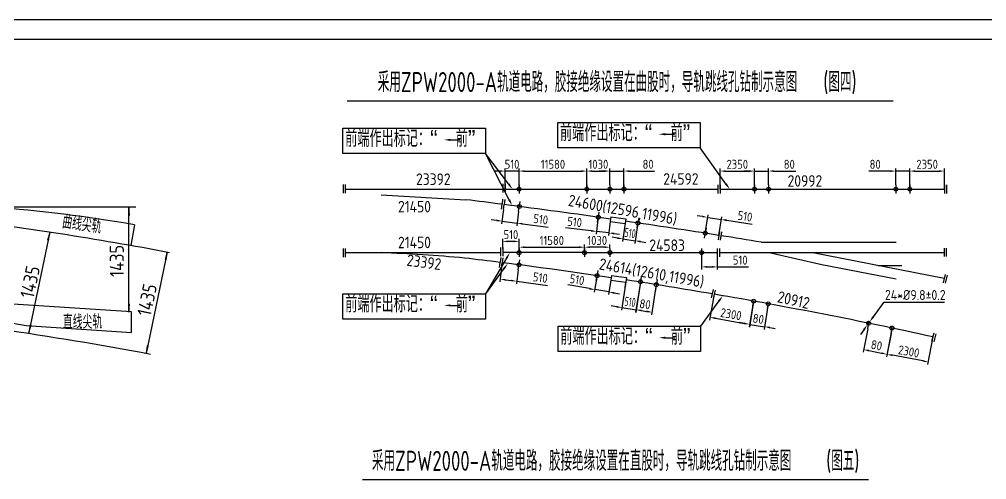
# Model space of a CAD drawing. Header units: millimetres. Extents: x 88099 to 263099, y -144739 to -10699.
# Drawn here: x 199889 to 224024, y -22176 to -10699 of the extents above; entities that cross this region are included whole.
import ezdxf
from ezdxf import colors
from ezdxf.entities.mleader import LeaderData, LeaderLine
from ezdxf.enums import TextEntityAlignment as Align
from ezdxf.math import Vec2, Vec3

# ---------------------------------------------------------------- set-up
doc = ezdxf.new("R2010")
doc.units = ezdxf.units.MM
doc.layers.get('0').update_dxf_attribs({"color": 1})
doc.layers.get('Defpoints').update_dxf_attribs({"color": 252})
for name, color, linetype in [('2', 2, 'Continuous'), ('尺寸线层', 7, 'Continuous'), ('粗实线层', 1, 'Continuous'), ('细实线层', 7, 'Continuous')]:
    doc.layers.add(name, color=color, linetype=linetype)
doc.styles.add('HZ', font='gbenor.shx', dxfattribs={"width": 0.7, "bigfont": 'gbcbig.shx'})
doc.styles.get("Standard").update_dxf_attribs({"font": 'gbenor.shx', "bigfont": 'gbcbig.shx'})
doc.dimstyles.new('ISO-25', dxfattribs={"dimtxt": 3.5, "dimasz": 2, "dimexe": 0.75, "dimexo": 0, "dimtad": 1, "dimdec": 1, "dimtxsty": 'Standard', "dimcen": 2.5, "dimclrd": 2, "dimclre": 2, "dimclrt": 2, "dimadec": 0, "dimazin": 0, "dimtfac": 1, "dimtdec": 1, "dimtmove": 0, "dimatfit": 3, "dimfxl": 1, "dimarcsym": 0})
doc.dimstyles.new('ISO-25$3', dxfattribs={"dimscale": 100, "dimtxt": 3.5, "dimasz": 2, "dimexe": 0.75, "dimexo": 0, "dimtad": 1, "dimtoh": 1, "dimdec": 1, "dimtxsty": 'Standard', "dimcen": 2.5, "dimclrd": 2, "dimclre": 2, "dimclrt": 2, "dimadec": 0, "dimazin": 0, "dimtfac": 1, "dimtdec": 1, "dimtmove": 0, "dimatfit": 3, "dimfxl": 1, "dimarcsym": 0})

# ---------------------------------------------------------------- blocks, each defined once
blk = doc.blocks.new('ARROW')
for p, q in [((0, 0), (-1.2, 0.08)), ((-1.2, 0.08), (-1.2, -0.08)), ((-1.2, -0.08), (0, 0))]:
    blk.add_line(p, q)
blk = doc.blocks.new('*D109')
at = {"layer": 'Defpoints', "color": 0, "transparency": 16777216}
for p in [(214049, -14571), (214624, -14482), (214624, -14826)]:
    blk.add_point(p, dxfattribs=at)
at = {"layer": '细实线层', "color": 7, "lineweight": -2, "transparency": 16777216}
for p, q in [((214049, -14571), (214049, -14415)), ((214624, -14826), (214624, -14415)), ((214184, -14482), (214489, -14482))]:
    blk.add_line(p, q, dxfattribs=at)
at = {"layer": '细实线层', "color": 7, "transparency": 16777216}
for points in [[(214184, -14460), (214184, -14505), (214049, -14482)], [(214489, -14460), (214489, -14505), (214624, -14482)]]:
    blk.add_solid(points, dxfattribs=at)
at = {"layer": '细实线层', "color": 2, "transparency": 16777216, "insert": (214336, -14313), "char_height": 225, "attachment_point": 5}
blk.add_mtext('1030', dxfattribs=at)
blk = doc.blocks.new('*D82')
at = {"layer": 'Defpoints', "color": 0, "transparency": 16777216}
for p in [(211949, -16236), (211949, -16410), (212357, -16516)]:
    blk.add_point(p, dxfattribs=at)
at = {"layer": '细实线层', "color": 7, "lineweight": -2, "transparency": 16777216}
for p, q in [((211949, -16410), (211949, -16168)), ((212357, -16516), (212357, -16168)), ((212222, -16236), (212084, -16236))]:
    blk.add_line(p, q, dxfattribs=at)
at = {"layer": '细实线层', "color": 7, "transparency": 16777216}
for points in [[(212084, -16213), (212084, -16258), (211949, -16236)], [(212222, -16213), (212222, -16258), (212357, -16236)]]:
    blk.add_solid(points, dxfattribs=at)
at = {"layer": '细实线层', "color": 2, "transparency": 16777216, "insert": (212153, -16067), "char_height": 225, "attachment_point": 5}
blk.add_mtext('510', dxfattribs=at)
blk = doc.blocks.new('*D110')
at = {"layer": 'Defpoints', "color": 0, "transparency": 16777216}
for p in [(212007, -14482), (212007, -14932), (212357, -14932)]:
    blk.add_point(p, dxfattribs=at)
at = {"layer": '细实线层', "color": 7, "lineweight": -2, "transparency": 16777216}
for p, q in [((212007, -14932), (212007, -14415)), ((212357, -14932), (212357, -14415)), ((211872, -14482), (211737, -14482)), ((212357, -14482), (212007, -14482)), ((212492, -14482), (212627, -14482))]:
    blk.add_line(p, q, dxfattribs=at)
at = {"layer": '细实线层', "color": 7, "transparency": 16777216}
for points in [[(211872, -14460), (211872, -14505), (212007, -14482)], [(212492, -14460), (212492, -14505), (212357, -14482)]]:
    blk.add_solid(points, dxfattribs=at)
at = {"layer": '细实线层', "color": 2, "transparency": 16777216, "insert": (212182, -14313), "char_height": 225, "attachment_point": 5}
blk.add_mtext('510', dxfattribs=at)
blk = doc.blocks.new('*D83')
at = {"layer": 'Defpoints', "color": 0, "transparency": 16777216}
for p in [(218233, -14482), (217372, -14932), (218233, -14932)]:
    blk.add_point(p, dxfattribs=at)
at = {"layer": '细实线层', "color": 7, "lineweight": -2, "transparency": 16777216}
for p, q in [((217372, -14932), (217372, -14415)), ((218233, -14932), (218233, -14415)), ((217507, -14482), (218098, -14482))]:
    blk.add_line(p, q, dxfattribs=at)
at = {"layer": '细实线层', "color": 7, "transparency": 16777216}
for points in [[(217507, -14460), (217507, -14505), (217372, -14482)], [(218098, -14460), (218098, -14505), (218233, -14482)]]:
    blk.add_solid(points, dxfattribs=at)
at = {"layer": '细实线层', "color": 2, "transparency": 16777216, "insert": (217802, -14313), "char_height": 225, "attachment_point": 5}
blk.add_mtext('2350', dxfattribs=at)
blk = doc.blocks.new('*D111')
at = {"layer": 'Defpoints', "color": 0, "transparency": 16777216}
for p in [(218584, -14482), (218233, -14826), (218584, -14826)]:
    blk.add_point(p, dxfattribs=at)
at = {"layer": '细实线层', "color": 7, "lineweight": -2, "transparency": 16777216}
for p, q in [((218233, -14826), (218233, -14415)), ((218584, -14826), (218584, -14415)), ((218098, -14482), (217963, -14482)), ((218233, -14482), (218584, -14482)), ((218719, -14482), (219259, -14482))]:
    blk.add_line(p, q, dxfattribs=at)
at = {"layer": '细实线层', "color": 7, "transparency": 16777216}
for points in [[(218098, -14460), (218098, -14505), (218233, -14482)], [(218719, -14460), (218719, -14505), (218584, -14482)]]:
    blk.add_solid(points, dxfattribs=at)
at = {"layer": '细实线层', "color": 2, "transparency": 16777216, "insert": (219099, -14313), "char_height": 225, "attachment_point": 5}
blk.add_mtext('80', dxfattribs=at)
blk = doc.blocks.new('*D112')
at = {"layer": 'Defpoints', "color": 0, "transparency": 16777216}
for p in [(217224, -17552), (218210, -17725), (218109, -18303)]:
    blk.add_point(p, dxfattribs=at)
at = {"layer": '细实线层', "color": 7, "lineweight": -2, "transparency": 16777216}
for p, q in [((217224, -17552), (217111, -18196)), ((218210, -17725), (218097, -18369)), ((217256, -18153), (217976, -18279))]:
    blk.add_line(p, q, dxfattribs=at)
at = {"layer": '细实线层', "color": 7, "transparency": 16777216}
for points in [[(217259, -18131), (217252, -18175), (217123, -18130)], [(217980, -18257), (217972, -18301), (218109, -18303)]]:
    blk.add_solid(points, dxfattribs=at)
at = {"layer": '细实线层', "color": 2, "transparency": 16777216, "insert": (217645, -18050), "char_height": 225, "attachment_point": 5, "rotation": 350.0519}
blk.add_mtext('2300', dxfattribs=at)
blk = doc.blocks.new('*D113')
at = {"layer": 'Defpoints', "color": 0, "transparency": 16777216}
for p in [(218200, -17786), (218566, -17845), (218483, -18363)]:
    blk.add_point(p, dxfattribs=at)
at = {"layer": '细实线层', "color": 7, "lineweight": -2, "transparency": 16777216}
for p, q in [((218200, -17786), (218106, -18371)), ((218566, -17845), (218472, -18430)), ((217983, -18283), (217850, -18261)), ((218117, -18304), (218483, -18363)), ((218616, -18385), (218749, -18406))]:
    blk.add_line(p, q, dxfattribs=at)
at = {"layer": '细实线层', "color": 7, "transparency": 16777216}
for points in [[(217987, -18260), (217980, -18305), (218117, -18304)], [(218620, -18362), (218613, -18407), (218483, -18363)]]:
    blk.add_solid(points, dxfattribs=at)
at = {"layer": '细实线层', "color": 2, "transparency": 16777216, "insert": (218327, -18167), "char_height": 225, "attachment_point": 5, "rotation": 350.8497}
blk.add_mtext('80', dxfattribs=at)
blk = doc.blocks.new('*D114')
at = {"layer": 'Defpoints', "color": 0, "transparency": 16777216}
for p in [(214049, -14482), (212357, -14932), (214049, -14932)]:
    blk.add_point(p, dxfattribs=at)
at = {"layer": '细实线层', "color": 7, "lineweight": -2, "transparency": 16777216}
for p, q in [((212357, -14932), (212357, -14415)), ((214049, -14932), (214049, -14415)), ((212492, -14482), (213914, -14482))]:
    blk.add_line(p, q, dxfattribs=at)
at = {"layer": '细实线层', "color": 7, "transparency": 16777216}
for points in [[(212492, -14460), (212492, -14505), (212357, -14482)], [(213914, -14460), (213914, -14505), (214049, -14482)]]:
    blk.add_solid(points, dxfattribs=at)
at = {"layer": '细实线层', "color": 2, "transparency": 16777216, "insert": (213203, -14313), "char_height": 225, "attachment_point": 5}
blk.add_mtext('11580', dxfattribs=at)
blk = doc.blocks.new('*D84')
at = {"layer": 'Defpoints', "color": 0, "transparency": 16777216}
for p in [(214624, -14571), (214975, -14482), (214975, -14932)]:
    blk.add_point(p, dxfattribs=at)
at = {"layer": '细实线层', "color": 7, "lineweight": -2, "transparency": 16777216}
for p, q in [((214624, -14571), (214624, -14415)), ((214975, -14932), (214975, -14415)), ((214489, -14482), (214354, -14482)), ((214624, -14482), (214975, -14482)), ((215110, -14482), (215737, -14482))]:
    blk.add_line(p, q, dxfattribs=at)
at = {"layer": '细实线层', "color": 7, "transparency": 16777216}
for points in [[(214489, -14460), (214489, -14505), (214624, -14482)], [(215110, -14460), (215110, -14505), (214975, -14482)]]:
    blk.add_solid(points, dxfattribs=at)
at = {"layer": '细实线层', "color": 2, "transparency": 16777216, "insert": (215577, -14313), "char_height": 225, "attachment_point": 5}
blk.add_mtext('80', dxfattribs=at)
blk = doc.blocks.new('*D85')
at = {"layer": 'Defpoints', "color": 0, "transparency": 16777216}
for p in [(222108, -14482), (221757, -14826), (222108, -14826)]:
    blk.add_point(p, dxfattribs=at)
at = {"layer": '细实线层', "color": 7, "lineweight": -2, "transparency": 16777216}
for p, q in [((221757, -14826), (221757, -14415)), ((222108, -14826), (222108, -14415)), ((221622, -14482), (221083, -14482)), ((222108, -14482), (221757, -14482)), ((222243, -14482), (222378, -14482))]:
    blk.add_line(p, q, dxfattribs=at)
at = {"layer": '细实线层', "color": 7, "transparency": 16777216}
for points in [[(221622, -14460), (221622, -14505), (221757, -14482)], [(222243, -14460), (222243, -14505), (222108, -14482)]]:
    blk.add_solid(points, dxfattribs=at)
at = {"layer": '细实线层', "color": 2, "transparency": 16777216, "insert": (221242, -14313), "char_height": 225, "attachment_point": 5}
blk.add_mtext('80', dxfattribs=at)
blk = doc.blocks.new('*D115')
at = {"layer": 'Defpoints', "color": 0, "transparency": 16777216}
for p in [(222970, -14482), (222108, -14932), (222970, -14932)]:
    blk.add_point(p, dxfattribs=at)
at = {"layer": '细实线层', "color": 7, "lineweight": -2, "transparency": 16777216}
for p, q in [((222108, -14932), (222108, -14415)), ((222970, -14932), (222970, -14415)), ((222243, -14482), (222835, -14482))]:
    blk.add_line(p, q, dxfattribs=at)
at = {"layer": '细实线层', "color": 7, "transparency": 16777216}
for points in [[(222243, -14460), (222243, -14505), (222108, -14482)], [(222835, -14460), (222835, -14505), (222970, -14482)]]:
    blk.add_solid(points, dxfattribs=at)
at = {"layer": '细实线层', "color": 2, "transparency": 16777216, "insert": (222539, -14313), "char_height": 225, "attachment_point": 5}
blk.add_mtext('2350', dxfattribs=at)
blk = doc.blocks.new('*D116')
at = {"layer": 'Defpoints', "color": 0, "transparency": 16777216}
for p in [(211968, -15441), (212347, -15490), (212309, -15779)]:
    blk.add_point(p, dxfattribs=at)
at = {"layer": '细实线层', "color": 7, "lineweight": -2, "transparency": 16777216}
for p, q in [((211968, -15441), (211922, -15797)), ((212347, -15490), (212301, -15846)), ((211797, -15713), (211663, -15695)), ((211931, -15730), (212309, -15779)), ((212443, -15797), (213081, -15879))]:
    blk.add_line(p, q, dxfattribs=at)
at = {"layer": '细实线层', "color": 7, "transparency": 16777216}
for points in [[(211800, -15690), (211794, -15735), (211931, -15730)], [(212446, -15774), (212440, -15819), (212309, -15779)]]:
    blk.add_solid(points, dxfattribs=at)
at = {"layer": '细实线层', "color": 2, "transparency": 16777216, "insert": (212898, -15685), "char_height": 225, "attachment_point": 5, "rotation": 352.6048}
blk.add_mtext('510', dxfattribs=at)
blk = doc.blocks.new('*D86')
at = {"layer": 'Defpoints', "color": 0, "transparency": 16777216}
for p in [(214326, -15699), (214633, -15736), (214291, -15988)]:
    blk.add_point(p, dxfattribs=at)
at = {"layer": '细实线层', "color": 7, "lineweight": -2, "transparency": 16777216}
for p, q in [((214157, -15972), (213519, -15895)), ((214326, -15699), (214283, -16055)), ((214633, -15736), (214590, -16092)), ((214598, -16025), (214291, -15988)), ((214732, -16041), (214866, -16057))]:
    blk.add_line(p, q, dxfattribs=at)
at = {"layer": '细实线层', "color": 7, "transparency": 16777216}
for points in [[(214160, -15949), (214155, -15994), (214291, -15988)], [(214735, -16018), (214729, -16063), (214598, -16025)]]:
    blk.add_solid(points, dxfattribs=at)
at = {"layer": '细实线层', "color": 2, "transparency": 16777216, "insert": (213744, -15752), "char_height": 225, "attachment_point": 5, "rotation": 353.1623}
blk.add_mtext('510', dxfattribs=at)
blk = doc.blocks.new('*D117')
at = {"layer": 'Defpoints', "color": 0, "transparency": 16777216}
for p in [(217064, -15637), (217003, -16033), (217343, -16086)]:
    blk.add_point(p, dxfattribs=at)
at = {"layer": '细实线层', "color": 7, "lineweight": -2, "transparency": 16777216}
for p, q in [((216930, -15617), (216797, -15596)), ((217003, -16033), (217074, -15570)), ((217064, -15637), (217404, -15690)), ((217343, -16086), (217414, -15623)), ((217538, -15710), (218173, -15808))]:
    blk.add_line(p, q, dxfattribs=at)
at = {"layer": '细实线层', "color": 7, "transparency": 16777216}
for points in [[(216934, -15594), (216927, -15639), (217064, -15637)], [(217541, -15688), (217534, -15732), (217404, -15690)]]:
    blk.add_solid(points, dxfattribs=at)
at = {"layer": '细实线层', "color": 2, "transparency": 16777216, "insert": (217995, -15610), "char_height": 225, "attachment_point": 5, "rotation": 351.2298}
blk.add_mtext('510', dxfattribs=at)
blk = doc.blocks.new('*D118')
at = {"layer": 'Defpoints', "color": 0, "transparency": 16777216}
for p in [(216911, -16622), (217303, -16622), (217303, -16871)]:
    blk.add_point(p, dxfattribs=at)
at = {"layer": '细实线层', "color": 7, "lineweight": -2, "transparency": 16777216}
for p, q in [((216911, -16622), (216911, -16939)), ((217303, -16622), (217303, -16939)), ((217046, -16871), (217168, -16871)), ((217303, -16871), (218081, -16871))]:
    blk.add_line(p, q, dxfattribs=at)
at = {"layer": '细实线层', "color": 7, "transparency": 16777216}
for points in [[(217046, -16849), (217046, -16894), (216911, -16871)], [(217168, -16849), (217168, -16894), (217303, -16871)]]:
    blk.add_solid(points, dxfattribs=at)
at = {"layer": '细实线层', "color": 2, "transparency": 16777216, "insert": (217875, -16703), "char_height": 225, "attachment_point": 5}
blk.add_mtext('510', dxfattribs=at)
blk = doc.blocks.new('*D119')
at = {"layer": 'Defpoints', "color": 0, "transparency": 16777216}
for p in [(211921, -16889), (212338, -16945), (211883, -17174)]:
    blk.add_point(p, dxfattribs=at)
at = {"layer": '细实线层', "color": 7, "lineweight": -2, "transparency": 16777216}
for p, q in [((211921, -16889), (211874, -17241)), ((212338, -16945), (212290, -17297)), ((212017, -17192), (212165, -17212)), ((212299, -17230), (213070, -17334))]:
    blk.add_line(p, q, dxfattribs=at)
at = {"layer": '细实线层', "color": 7, "transparency": 16777216}
for points in [[(212020, -17170), (212014, -17215), (211883, -17174)], [(212168, -17190), (212162, -17235), (212299, -17230)]]:
    blk.add_solid(points, dxfattribs=at)
at = {"layer": '细实线层', "color": 2, "transparency": 16777216, "insert": (212888, -17139), "char_height": 225, "attachment_point": 5, "rotation": 352.3365}
blk.add_mtext('510', dxfattribs=at)
blk = doc.blocks.new('*D87')
at = {"layer": 'Defpoints', "color": 0, "transparency": 16777216}
for p in [(213990, -16380), (212357, -16516), (213990, -16516)]:
    blk.add_point(p, dxfattribs=at)
at = {"layer": '细实线层', "color": 7, "lineweight": -2, "transparency": 16777216}
for p, q in [((212357, -16516), (212357, -16313)), ((212492, -16380), (213855, -16380)), ((213990, -16516), (213990, -16313))]:
    blk.add_line(p, q, dxfattribs=at)
at = {"layer": '细实线层', "color": 7, "transparency": 16777216}
for points in [[(212492, -16358), (212492, -16403), (212357, -16380)], [(213855, -16358), (213855, -16403), (213990, -16380)]]:
    blk.add_solid(points, dxfattribs=at)
at = {"layer": '细实线层', "color": 2, "transparency": 16777216, "insert": (213174, -16212), "char_height": 225, "attachment_point": 5}
blk.add_mtext('11580', dxfattribs=at)
blk = doc.blocks.new('*D120')
at = {"layer": 'Defpoints', "color": 0, "transparency": 16777216}
for p in [(213990, -16380), (214624, -16410), (213990, -16430)]:
    blk.add_point(p, dxfattribs=at)
at = {"layer": '细实线层', "color": 7, "lineweight": -2, "transparency": 16777216}
for p, q in [((213990, -16430), (213990, -16313)), ((214489, -16380), (214125, -16380)), ((214624, -16410), (214624, -16313))]:
    blk.add_line(p, q, dxfattribs=at)
at = {"layer": '细实线层', "color": 7, "transparency": 16777216}
for points in [[(214125, -16358), (214125, -16403), (213990, -16380)], [(214489, -16358), (214489, -16403), (214624, -16380)]]:
    blk.add_solid(points, dxfattribs=at)
at = {"layer": '细实线层', "color": 2, "transparency": 16777216, "insert": (214307, -16212), "char_height": 225, "attachment_point": 5}
blk.add_mtext('1030', dxfattribs=at)
blk = doc.blocks.new('*D88')
at = {"layer": 'Defpoints', "color": 0, "transparency": 16777216}
for p in [(214296, -17139), (214647, -17199), (214245, -17437)]:
    blk.add_point(p, dxfattribs=at)
at = {"layer": '细实线层', "color": 7, "lineweight": -2, "transparency": 16777216}
for p, q in [((214112, -17414), (213572, -17321)), ((214296, -17139), (214234, -17503)), ((214647, -17199), (214585, -17563)), ((214596, -17497), (214245, -17437)), ((214729, -17520), (214862, -17542))]:
    blk.add_line(p, q, dxfattribs=at)
at = {"layer": '细实线层', "color": 7, "transparency": 16777216}
for points in [[(214116, -17392), (214108, -17436), (214245, -17437)], [(214733, -17497), (214725, -17542), (214596, -17497)]]:
    blk.add_solid(points, dxfattribs=at)
at = {"layer": '细实线层', "color": 2, "transparency": 16777216, "insert": (213804, -17190), "char_height": 225, "attachment_point": 5, "rotation": 350.2797}
blk.add_mtext('510', dxfattribs=at)
blk = doc.blocks.new('*D121')
at = {"layer": 'Defpoints', "color": 0, "transparency": 16777216}
for p in [(221056, -18420), (221638, -18537), (221535, -19050)]:
    blk.add_point(p, dxfattribs=at)
at = {"layer": '细实线层', "color": 7, "lineweight": -2, "transparency": 16777216}
for p, q in [((221056, -18420), (220940, -18999)), ((221638, -18537), (221521, -19116)), ((221085, -18960), (221402, -19023))]:
    blk.add_line(p, q, dxfattribs=at)
at = {"layer": '细实线层', "color": 7, "transparency": 16777216}
for points in [[(221090, -18937), (221081, -18982), (220953, -18933)], [(221407, -19001), (221398, -19045), (221535, -19050)]]:
    blk.add_solid(points, dxfattribs=at)
at = {"layer": '细实线层', "color": 2, "transparency": 16777216, "insert": (221277, -18826), "char_height": 225, "attachment_point": 5, "rotation": 348.6536}
blk.add_mtext('80', dxfattribs=at)
blk = doc.blocks.new('*D89')
at = {"layer": 'Defpoints', "color": 0, "transparency": 16777216}
for p in [(221656, -18425), (222680, -18615), (221539, -19051)]:
    blk.add_point(p, dxfattribs=at)
at = {"layer": '细实线层', "color": 7, "lineweight": -2, "transparency": 16777216}
for p, q in [((221656, -18425), (221527, -19117)), ((222680, -18615), (222551, -19307)), ((222431, -19216), (221672, -19075))]:
    blk.add_line(p, q, dxfattribs=at)
at = {"layer": '细实线层', "color": 7, "transparency": 16777216}
for points in [[(221676, -19053), (221668, -19097), (221539, -19051)], [(222435, -19194), (222427, -19238), (222564, -19241)]]:
    blk.add_solid(points, dxfattribs=at)
at = {"layer": '细实线层', "color": 2, "transparency": 16777216, "insert": (222082, -18980), "char_height": 225, "attachment_point": 5, "rotation": 349.4781}
blk.add_mtext('2300', dxfattribs=at)
blk = doc.blocks.new('*D93')
at = {"layer": 'Defpoints', "color": 0, "transparency": 16777216}
for p in [(221051, -18315), (221107, -18237)]:
    blk.add_point(p, dxfattribs=at)
at = {"layer": '细实线层', "color": 7, "lineweight": -2, "transparency": 16777216}
for p, q in [((221452, -17760), (221195, -18116)), ((222971, -17760), (221452, -17760)), ((221051, -18315), (221107, -18237)), ((220963, -18437), (220875, -18559))]:
    blk.add_line(p, q, dxfattribs=at)
at = {"layer": '细实线层', "color": 7, "transparency": 16777216}
for points in [[(220943, -18422), (220983, -18452), (221051, -18315)], [(221175, -18101), (221215, -18130), (221107, -18237)]]:
    blk.add_solid(points, dxfattribs=at)
at = {"layer": '细实线层', "color": 7, "transparency": 16777216, "insert": (222243, -17572), "char_height": 250, "attachment_point": 5}
blk.add_mtext('24*%%C9.8%%P0.2 ', dxfattribs=at)
blk = doc.blocks.new('*D141')
at = {"layer": 'Defpoints', "color": 0, "transparency": 16777216}
for p in [(215016, -15732), (215322, -15779), (215254, -16220)]:
    blk.add_point(p, dxfattribs=at)
at = {"layer": '细实线层', "color": 7, "lineweight": -2, "transparency": 16777216}
for p, q in [((215016, -15732), (214938, -16239)), ((215322, -15779), (215244, -16286)), ((214815, -16152), (214681, -16131)), ((214948, -16173), (215254, -16220)), ((215388, -16240), (215521, -16261))]:
    blk.add_line(p, q, dxfattribs=at)
at = {"layer": '细实线层', "color": 7, "transparency": 16777216}
for points in [[(214818, -16130), (214811, -16174), (214948, -16173)], [(215391, -16218), (215384, -16263), (215254, -16220)]]:
    blk.add_solid(points, dxfattribs=at)
at = {"layer": '细实线层', "color": 2, "transparency": 16777216, "insert": (215127, -16029), "char_height": 225, "attachment_point": 5, "rotation": 351.2298}
blk.add_mtext('{\\W0.7;510}', dxfattribs=at)
blk = doc.blocks.new('*D142')
at = {"layer": 'Defpoints', "color": 0, "transparency": 16777216}
for p in [(215030, -17197), (215385, -17252), (215279, -17939)]:
    blk.add_point(p, dxfattribs=at)
at = {"layer": '细实线层', "color": 7, "lineweight": -2, "transparency": 16777216}
for p, q in [((215030, -17197), (214914, -17951)), ((215385, -17252), (215269, -18006)), ((214791, -17864), (214658, -17844)), ((214924, -17885), (215279, -17939)), ((215412, -17960), (215546, -17980))]:
    blk.add_line(p, q, dxfattribs=at)
at = {"layer": '细实线层', "color": 7, "transparency": 16777216}
for points in [[(214794, -17842), (214788, -17886), (214924, -17885)], [(215416, -17938), (215409, -17982), (215279, -17939)]]:
    blk.add_solid(points, dxfattribs=at)
at = {"layer": '细实线层', "color": 2, "transparency": 16777216, "insert": (215127, -17745), "char_height": 225, "attachment_point": 5, "rotation": 351.251}
blk.add_mtext('{\\W0.7;510}', dxfattribs=at)
blk = doc.blocks.new('*D143')
at = {"layer": 'Defpoints', "color": 0, "transparency": 16777216}
for p in [(215385, -17252), (215781, -17314), (215673, -18001)]:
    blk.add_point(p, dxfattribs=at)
at = {"layer": '细实线层', "color": 7, "lineweight": -2, "transparency": 16777216}
for p, q in [((215385, -17252), (215266, -18006)), ((215781, -17314), (215663, -18068)), ((215410, -17960), (215540, -17980))]:
    blk.add_line(p, q, dxfattribs=at)
at = {"layer": '细实线层', "color": 7, "transparency": 16777216}
for points in [[(215414, -17938), (215407, -17982), (215277, -17939)], [(215543, -17958), (215536, -18003), (215673, -18001)]]:
    blk.add_solid(points, dxfattribs=at)
at = {"layer": '细实线层', "color": 2, "transparency": 16777216, "insert": (215501, -17803), "char_height": 225, "attachment_point": 5, "rotation": 351.0719}
blk.add_mtext('80', dxfattribs=at)

msp = doc.modelspace()

# ---------------------------------------------------------------- linework, layer by layer
at = {"color": 1, "linetype": 'ByBlock', "ltscale": 10}
for p, q in [((208018.41, -14931.94), (211031.01, -14931.94)), ((211031.01, -14931.94), (211953.83, -14931.94)), ((212006.63, -14931.94), (214742.57, -14931.94)), ((214742.57, -14931.94), (217318.91, -14931.94)), ((217371.71, -14931.94), (222969.67, -14931.94)), ((208914.32, -15072.31), (211031.01, -15196.24)), ((218394.65, -16255.77), (221763.97, -16255.77)), ((208018.41, -16515.94), (211031.01, -16515.94)), ((211031.01, -16515.94), (211895.77, -16515.98)), ((213990.49, -16516.02), (211948.57, -16516.02)), ((213990.49, -16515.94), (217303.45, -16515.94)), ((217356.25, -16515.94), (219685.84, -16515.94)), ((218598.03, -16515.94), (219915.17, -16814.39)), ((219685.84, -16515.94), (222964.81, -16515.94)), ((219685.84, -16515.94), (222963.73, -17152.06)), ((223017.61, -16515.94), (223017.61, -16515.94)), ((219915.17, -16814.39), (221763.97, -17172.57)), ((221318.95, -16832.87), (221904.38, -16832.87))]:
    msp.add_line(p, q, dxfattribs=at)
for centre, radius, start, end in [((188490.77, -197967.29), 184155.69, 82.6870429, 82.9694974), ((188490.77, -197967.29), 184155.69, 81.836395, 82.6705061), ((188490.77, -197967.29), 184155.69, 80.9861422, 81.718466), ((188490.77, -197967.29), 184155.69, 80.6547214, 80.9696547), ((207267.25, -57782.66), 41299.57, 84.816551, 87.714375), ((196722.34, -137338.7), 121528.15, 82.8330412, 83.2537925), ((196722.34, -137338.7), 121528.15, 81.5142985, 82.8079824), ((196722.34, -137338.7), 121528.15, 80.3128795, 81.3355891), ((196722.34, -137338.7), 121528.15, 77.6670482, 80.287919)]:
    msp.add_arc(centre, radius, start, end, dxfattribs=at)
at = {"layer": '2'}
for p, q in [((202796.73, -15379.84), (192489.13, -15379.84)), ((202762.12, -15818.69), (202666.69, -16338.99)), ((202686.47, -17989.51), (195637.17, -17541.42)), ((195637.17, -17541.42), (200059.29, -18334.61)), ((202686.47, -18507.81), (202686.47, -17989.51)), ((200059.29, -18334.61), (202686.47, -18507.81))]:
    msp.add_line(p, q, dxfattribs=at)
for centre, radius, start, end in [((195955.09, -56289.76), 41039.53, 80.452495, 85.44525), ((188124.6, -98541.44), 83478.25, 79.2903664, 83.0817341), ((188124.6, -98541.44), 80898.71, 79.2903664, 84.6715359)]:
    msp.add_arc(centre, radius, start, end, dxfattribs=at)
at = {"layer": '尺寸线层'}
msp.add_line((215003.46, -17386.11), (215022.52, -17251.91), dxfattribs=at)
for points in [[(207963.53, -13415.17), (211517.11, -13415.17), (211517.11, -14044.28), (207963.53, -14044.28)], [(213322.52, -13274.08), (216876.09, -13274.08), (216876.09, -13903.2), (213322.52, -13903.2)], [(207963.53, -17542.86), (211517.11, -17542.86), (211517.11, -18171.97), (207963.53, -18171.97)], [(213328.9, -18348.3), (216882.47, -18348.3), (216882.47, -18977.41), (213328.9, -18977.41)]]:
    msp.add_lwpolyline(points, close=True, dxfattribs=at)
at = {"layer": '粗实线层'}
msp.add_line((262598.58, -11199.02), (90598.58, -11199.02), dxfattribs=at)
at = {"layer": '粗实线层', "ltscale": 10}
for p, q in [((208064.99, -12731.35), (221695.08, -12731.35)), ((208449.57, -22176.46), (221072.56, -22176.46))]:
    msp.add_line(p, q, dxfattribs=at)
at = {"layer": '细实线层'}
for p, q in [((88098.58, -10699.02), (263098.58, -10699.02)), ((207965.61, -14819.3), (207965.61, -15030.5)), ((208018.41, -14819.3), (208018.41, -15030.5)), ((211953.83, -14801.09), (211953.83, -15012.29)), ((212006.63, -14801.09), (212006.63, -15012.29)), ((212357.48, -14826.34), (212357.48, -15037.54)), ((214048.55, -14826.34), (214048.55, -15037.54)), ((214624.06, -14826.34), (214624.06, -15037.54)), ((214974.9, -14826.34), (214974.9, -15037.54)), ((217318.91, -14826.02), (217318.91, -15037.22)), ((217371.71, -14826.02), (217371.71, -15037.22)), ((218233.17, -14826.34), (218233.17, -15037.54)), ((218584.02, -14826.34), (218584.02, -15037.54)), ((221757.36, -14826.34), (221757.36, -15037.54)), ((222108.21, -14826.34), (222108.21, -15037.54)), ((222969.67, -14827.62), (222969.67, -15038.82)), ((223022.47, -14827.62), (223022.47, -15038.82)), ((211947.78, -15184.62), (211931.75, -15309.58)), ((212000.5, -15191.39), (211984.47, -15316.35)), ((202621.35, -17996.28), (202621.35, -15382.41)), ((211915.72, -15434.54), (211931.75, -15309.58)), ((211968.44, -15441.29), (211984.47, -15316.33)), ((212346.78, -15490.4), (212363.41, -15365.52)), ((212379.44, -15240.56), (212363.41, -15365.52)), ((214318.27, -15758.95), (214334.3, -15633.99)), ((214350.32, -15509.06), (214334.3, -15634.02)), ((214649.16, -15619.66), (214632.68, -15735.77)), ((214649.16, -15619.66), (215024.03, -15675.18)), ((215024.03, -15675.18), (215008.08, -15788.67)), ((215342.16, -15649.16), (215322.96, -15773.67)), ((214632.68, -15735.77), (215008.08, -15788.67)), ((215303.75, -15898.16), (215322.96, -15773.65)), ((217022.61, -15904.57), (217003.4, -16029.08)), ((200649.98, -16008.22), (200128.24, -18507.81)), ((216984.2, -16153.57), (217003.41, -16029.06)), ((217358.18, -15988.7), (217325.7, -16197.39)), ((217410.35, -15996.82), (217377.87, -16205.51)), ((211895.77, -16388.95), (211895.77, -16600.15)), ((211948.57, -16388.95), (211948.57, -16600.15)), ((212357.48, -16410.42), (212357.48, -16621.62)), ((213990.49, -16410.38), (213990.49, -16621.58)), ((214624.06, -16410.34), (214624.06, -16621.54)), ((216910.59, -16410.34), (216910.59, -16621.54)), ((217303.45, -16410.02), (217303.45, -16621.22)), ((217356.25, -16410.02), (217356.25, -16621.22)), ((222964.81, -16402.91), (222964.81, -16614.11)), ((223017.61, -16402.91), (223017.61, -16614.11)), ((203580.86, -16506.56), (203062.74, -18988.79)), ((207965.61, -16416.64), (207965.61, -16627.84)), ((208018.41, -16416.64), (208018.41, -16627.84)), ((211900.35, -16635.11), (211884.32, -16760.07)), ((211953.07, -16641.88), (211937.04, -16766.84)), ((219199.24, -16515.94), (219458.73, -16515.94)), ((211868.29, -16885.03), (211884.32, -16760.07)), ((211921.02, -16891.78), (211937.04, -16766.82)), ((212337.57, -16944.99), (212354.2, -16820.11)), ((212370.23, -16695.15), (212354.2, -16820.11)), ((214283.8, -17214.85), (214303.83, -17090.47)), ((214320.27, -16962.68), (214304.24, -17087.64)), ((214663.59, -17082.9), (214647.11, -17199)), ((214663.59, -17082.9), (215038.47, -17138.41)), ((215405.95, -17114.54), (215359.18, -17417.7)), ((222986.01, -17062.1), (222935.23, -17267.11)), ((223037.26, -17074.8), (222986.48, -17279.8)), ((214647.11, -17199), (215022.52, -17251.91)), ((215038.47, -17138.41), (215022.52, -17251.91)), ((215800.68, -17186.96), (215753.91, -17490.12)), ((217198.36, -17435.41), (217147.58, -17640.42)), ((217249.61, -17448.1), (217198.83, -17653.11)), ((218190.1, -17848.64), (218210.13, -17724.26)), ((218556.93, -17903.14), (218576.97, -17778.76)), ((221055.95, -18419.85), (221087.67, -18222.94)), ((221637.58, -18536.56), (221669.3, -18339.65)), ((222702.36, -18524.03), (222651.58, -18729.03)), ((222753.61, -18536.72), (222702.84, -18741.73))]:
    msp.add_line(p, q, dxfattribs=at)
at = {"layer": '细实线层', "color": 7}
for p, q in [((210645.24, -13704.13), (210879.72, -13704.13)), ((216004.22, -13563.05), (216238.7, -13563.05)), ((210645.24, -17831.83), (210879.72, -17831.83)), ((216010.6, -18637.26), (216245.09, -18637.26))]:
    msp.add_line(p, q, dxfattribs=at)
at = {"layer": '细实线层', "color": 6}
for centre in [(212357.48, -14931.94), (214048.55, -14931.94), (214624.06, -14931.94), (214974.9, -14931.94), (218233.17, -14931.94), (218584.02, -14931.94), (221757.36, -14931.94), (222108.21, -14931.94), (212363.41, -15365.52), (214334.3, -15634.02), (215322.47, -15776.79), (217003.4, -16029.08), (212357.48, -16516.02), (213990.49, -16516.02), (214624.06, -16515.94), (216910.59, -16515.91), (212354.2, -16820.11), (214303.83, -17090.47), (215386.35, -17241.88), (215781.08, -17314.3), (218209.97, -17725.27), (218574.93, -17791.4), (221079.07, -18276.36), (221660.11, -18396.7)]:
    msp.add_circle(centre, 48, dxfattribs=at)
at = {"layer": '细实线层', "color": 7}
for points in [[(210645.24, -13677.13), (210645.24, -13731.13), (210483.24, -13704.13)], [(216004.22, -13536.05), (216004.22, -13590.05), (215842.22, -13563.05)], [(210645.24, -17804.83), (210645.24, -17858.83), (210483.24, -17831.83)], [(216010.6, -18610.26), (216010.6, -18664.26), (215848.6, -18637.26)]]:
    msp.add_solid(points, dxfattribs=at)

# ---------------------------------------------------------------- block references
at = {"layer": '细实线层'}
for p, xscale, yscale, zscale, rotation in [((202621.35, -15386.28), 162, 162, 162, 90), ((200646.49, -16018.56), 161.9999999999397, 161.9999999999397, 161.9999999999397, 78.20989128657408), ((203580.86, -16506.56), 161.9999999999397, 161.9999999999397, 161.9999999999397, 78.20989128657408), ((202621.35, -17996.28), 162, 162, 162, 270), ((200128.24, -18507.81), 161.9999999999405, 161.9999999999405, 161.9999999999405, 258.2098912865728), ((203054.56, -19032.33), 161.9999999999405, 161.9999999999405, 161.9999999999405, 258.2098912865728)]:
    msp.add_blockref('ARROW', p, dxfattribs=dict(at, xscale=xscale, yscale=yscale, zscale=zscale, rotation=rotation))

# ---------------------------------------------------------------- texts
at = {"color": 7, "style": 'HZ', "width": 0.8}
for s, p in [('采用ZPW2000-A轨道电路，胶接绝缘设置在曲股时，导轨跳线孔钻制示意图   (图四)', (208830.88, -12512.6)), ('采用ZPW2000-A轨道电路，胶接绝缘设置在直股时，导轨跳线孔钻制示意图    (图五)', (208686.18, -21957.7))]:
    msp.add_text(s, height=500, dxfattribs=at).set_placement(p)
at = {"color": 7, "style": 'HZ'}
for p in [(213378.59, -13738.43), (208019.61, -13879.51), (208019.61, -18007.21), (213384.97, -18812.64)]:
    msp.add_text('前端作出标记：“  前”', height=420, dxfattribs=at).set_placement(p)
at = {"layer": '细实线层', "style": 'HZ'}
for s, p in [('23392', (209787.37, -14828.46)), ('24592', (215955.43, -14822.62)), ('20992', (219057.29, -14871.68)), ('21450', (209336.72, -15512.74)), ('21450', (209336.72, -16406.12)), ('24583', (215607.07, -16474.99))]:
    msp.add_text(s, height=288, dxfattribs=at).set_placement(p)
for s, rotation, p in [('24600(12596,11996)', 350, (213567.16, -15347.09)), ('23392', 352.49855, (209540.81, -16840.37)), ('24614(12610,11996)', 350, (214337.13, -16932.82)), ('20912', 347.498614, (218782.9, -17749.44))]:
    msp.add_text(s, height=288, rotation=rotation, dxfattribs=at).set_placement(p)
at = {"layer": '细实线层', "style": 'HZ', "width": 0.7}
msp.add_text('曲线尖轨', height=350, rotation=352.050887, dxfattribs=at).set_placement((200941.79, -15910.09))
at = {"layer": '细实线层'}
for rotation, p in [(90, (202496.21, -16722.22)), (78.209891, (200327.97, -17281.18)), (78.209891, (203249.15, -17728.59))]:
    msp.add_text('1435', height=350, rotation=rotation, dxfattribs=at).set_placement(p, align=Align.CENTER)
at = {"layer": '细实线层', "style": 'HZ', "width": 0.7}
msp.add_text('直线尖轨', height=350, dxfattribs=at).set_placement((200976.09, -18413.71))

# ---------------------------------------------------------------- dimensions: what is measured, and where the dimension line sits
at = {"layer": '细实线层', "color": 2}
for base, p1, p2, text, picture, middle in [((212006.63, -14482.05), (212357.48, -14931.94), (212006.63, -14931.94), '510', '*D110', (212182.06, -14482.05)), ((214624.06, -14482.05), (214048.55, -14571.07), (214624.06, -14826.34), '1030', '*D109', (214336.3, -14482.05)), ((214974.9, -14482.05), (214624.06, -14571.07), (214974.9, -14931.94), '80', '*D84', (215577.07, -14482.05)), ((218584.02, -14482.05), (218233.17, -14826.34), (218584.02, -14826.34), '80', '*D111', (219099.36, -14482.05)), ((222108.21, -14482.05), (221757.36, -14826.34), (222108.21, -14826.34), '80', '*D85', (221242.02, -14482.05)), ((211948.57, -16235.75), (212357.48, -16516.02), (211948.57, -16410.38), '510', '*D82', (212153.02, -16235.75)), ((213990.49, -16380.46), (214624.06, -16410.34), (213990.49, -16429.74), '1030', '*D120', (214307.27, -16380.46)), ((217303.45, -16871.45), (216910.59, -16621.54), (217303.45, -16621.54), '510', '*D118', (217875.04, -16871.45))]:
    dim = msp.add_linear_dim(base=base, p1=p1, p2=p2, text=text, dimstyle='ISO-25', override={"dimscale": 90, "dimtxt": 2.5, "dimasz": 1.5, "dimdsep": 46, "dimclrd": 7, "dimclre": 7}, dxfattribs=at)
    dim.commit()
    dim.dimension.update_dxf_attribs({"geometry": picture, "text_midpoint": middle, "dimtype": 160})
for base, p1, p2, text, picture, middle in [((214048.55, -14482.05), (212357.48, -14931.94), (214048.55, -14931.94), '11580', '*D114', (213203.01, -14313.3)), ((218233.17, -14482.05), (217371.71, -14931.94), (218233.17, -14931.94), '2350', '*D83', (217802.44, -14313.3)), ((222969.67, -14482.01), (222108.21, -14931.94), (222969.67, -14931.94), '2350', '*D115', (222538.94, -14313.26)), ((213990.49, -16380.46), (212357.48, -16516.02), (213990.49, -16515.94), '11580', '*D87', (213173.98, -16211.71))]:
    dim = msp.add_linear_dim(base=base, p1=p1, p2=p2, text=text, dimstyle='ISO-25', override={"dimscale": 90, "dimtxt": 2.5, "dimasz": 1.5, "dimdsep": 46, "dimclrd": 7, "dimclre": 7}, dxfattribs=at)
    dim.commit()
    dim.dimension.update_dxf_attribs({"geometry": picture, "text_midpoint": middle})
for base, p1, p2, angle, text, picture, middle in [((212309.28, -15779.27), (211968.44, -15441.29), (212346.78, -15490.4), 352.604778, '510', '*D116', (212876.12, -15852.84)), ((217063.88, -15637.09), (217343.06, -16085.83), (217002.75, -16033.33), 171.229806, '510', '*D117', (217969.09, -15776.75)), ((214291.32, -15987.9), (214632.7, -15735.58), (214325.98, -15698.8), 173.16227, '510', '*D86', (213723.8, -15919.85)), ((215254.14, -16219.74), (215016.06, -15731.93), (215322.11, -15779.14), 351.229806, '{\\W0.7;510}', '*D141', (215101.11, -16196.13)), ((211883, -17174.33), (212337.57, -16944.99), (211921.39, -16888.99), 172.336542, '510', '*D119', (212865.65, -17306.55)), ((215278.97, -17939.32), (215030.17, -17197.47), (215384.74, -17252.04), 351.251022, '{\\W0.7;510}', '*D142', (215101.68, -17912.03))]:
    dim = msp.add_linear_dim(base=base, p1=p1, p2=p2, angle=angle, text=text, dimstyle='ISO-25', override={"dimscale": 90, "dimtxt": 2.5, "dimasz": 1.5, "dimdsep": 46, "dimclrd": 7, "dimclre": 7}, dxfattribs=at)
    dim.commit()
    dim.dimension.update_dxf_attribs({"geometry": picture, "text_midpoint": middle, "dimtype": 161})
for p1, p2, distance, text, picture, middle in [((214647.14, -17198.81), (214296.07, -17138.68), 302.24, '510', '*D88', (213804.04, -17189.83)), ((215384.74, -17252.04), (215781.08, -17314.3), -695.37, '80', '*D143', (215501.18, -17803.41)), ((217223.8, -17552.3), (218209.97, -17725.27), -586.15, '2300', '*D112', (217644.78, -18049.9)), ((218200.11, -17786.45), (218566.23, -17845.42), -524.33, '80', '*D113', (218326.63, -18166.99)), ((221055.95, -18419.85), (221637.58, -18536.56), -523.37, '80', '*D121', (221277, -18825.9)), ((222679.81, -18615.06), (221655.58, -18424.83), 636.46, '2300', '*D89', (222082.29, -18979.79))]:
    dim = msp.add_aligned_dim(p1=p1, p2=p2, distance=distance, text=text, dimstyle='ISO-25', override={"dimscale": 90, "dimtxt": 2.5, "dimasz": 1.5, "dimdsep": 46, "dimclrd": 7, "dimclre": 7}, dxfattribs=at)
    dim.commit()
    dim.dimension.update_dxf_attribs({"geometry": picture, "text_midpoint": middle})
at = {"layer": '细实线层'}
dim = msp.add_diameter_dim_2p(p1=(221050.97, -18315.27), p2=(221107.16, -18237.44), text='24*%%C9.8%%P0.2 ', dimstyle='ISO-25$3', override={"dimtxt": 2.5, "dimasz": 1.5, "dimdsep": 46, "dimclrd": 7, "dimclre": 7, "dimclrt": 7}, dxfattribs=at)
dim.commit()
dim.dimension.update_dxf_attribs({"geometry": '*D93', "text_midpoint": (222242.53, -17759.76), "dimtype": 163})

# ---------------------------------------------------------------- leaders
at = {"layer": '尺寸线层'}
ml = msp.add_multileader_mtext('Standard', dxfattribs=at)
ml.set_content('', color=256)
ml.set_leader_properties()
ml.build(insert=Vec2(0, 0))
ml.multileader.update_dxf_attribs({"text_right_attachment_type": 6, "dogleg_length": 0.36, "arrow_head_size": 162})
ctx = ml.context
ctx.base_point, ctx.char_height, ctx.arrow_head_size, ctx.landing_gap_size, ctx.plane_origin = Vec3(211511.93, -14020.28), 48, 162, 2.4, Vec3(212193.95, -14931.94)
ctx.right_attachment, ctx.text_align_type = 6, 2
notes = []
notes.append((ctx, [(0, (1, 1, 0), (211517.16, -14044.28), (-1, 0), 0.432, [(0, [(212193.95, -14931.94)], 0, [])])]))
ctx.mtext.insert, ctx.mtext.alignment, ctx.mtext.flow_direction = Vec3(211514.33, -13996.28), 3, 5
ml = msp.add_multileader_mtext('Standard', dxfattribs=at)
ml.set_content('', color=256)
ml.set_leader_properties()
ml.build(insert=Vec2(0, 0))
ml.multileader.update_dxf_attribs({"text_right_attachment_type": 6, "dogleg_length": 0.36, "arrow_head_size": 162})
ctx = ml.context
ctx.base_point, ctx.char_height, ctx.arrow_head_size, ctx.landing_gap_size, ctx.plane_origin = Vec3(211511.93, -14020.28), 48, 162, 2.4, Vec3(212184.86, -15342.24)
ctx.right_attachment, ctx.text_align_type = 6, 2
notes.append((ctx, [(0, (1, 1, 0), (211517.16, -14044.28), (-1, 0), 0.432, [(0, [(212184.86, -15342.24)], 0, [])])]))
ctx.mtext.insert, ctx.mtext.alignment, ctx.mtext.flow_direction = Vec3(211514.33, -13996.28), 3, 5
ml = msp.add_multileader_mtext('Standard', dxfattribs=at)
ml.set_content('', color=256)
ml.set_leader_properties()
ml.build(insert=Vec2(0, 0))
ml.multileader.update_dxf_attribs({"text_right_attachment_type": 6, "dogleg_length": 0.36, "arrow_head_size": 162})
ctx = ml.context
ctx.base_point, ctx.char_height, ctx.arrow_head_size, ctx.landing_gap_size, ctx.plane_origin = Vec3(216870.91, -13879.2), 48, 162, 2.4, Vec3(217552.93, -14790.86)
ctx.right_attachment, ctx.text_align_type = 6, 2
notes.append((ctx, [(0, (1, 1, 0), (216876.14, -13903.2), (-1, 0), 0.432, [(0, [(217612.98, -14931.94)], 0, [])])]))
ctx.mtext.insert, ctx.mtext.alignment, ctx.mtext.flow_direction = Vec3(216873.31, -13855.2), 3, 5
ml = msp.add_multileader_mtext('Standard', dxfattribs=at)
ml.set_content('', color=256)
ml.set_leader_properties()
ml.build(insert=Vec2(0, 0))
ml.multileader.update_dxf_attribs({"text_right_attachment_type": 6, "dogleg_length": 0.36, "arrow_head_size": 162})
ctx = ml.context
ctx.base_point, ctx.char_height, ctx.arrow_head_size, ctx.landing_gap_size, ctx.plane_origin = Vec3(211511.88, -17518.86), 48, 162, 2.4, Vec3(212193.95, -19059.64)
ctx.right_attachment, ctx.text_align_type = 6, 2
notes.append((ctx, [(0, (1, 1, 0), (211517.11, -17542.86), (-1, 0), 0.432, [(0, [(212127.98, -16516.02)], 0, [])])]))
ctx.mtext.insert, ctx.mtext.alignment, ctx.mtext.flow_direction = Vec3(211514.28, -17494.86), 3, 5
ml = msp.add_multileader_mtext('Standard', dxfattribs=at)
ml.set_content('', color=256)
ml.set_leader_properties()
ml.build(insert=Vec2(0, 0))
ml.multileader.update_dxf_attribs({"text_right_attachment_type": 6, "dogleg_length": 0.36, "arrow_head_size": 162})
ctx = ml.context
ctx.base_point, ctx.char_height, ctx.arrow_head_size, ctx.landing_gap_size, ctx.plane_origin = Vec3(211511.44, -17518.86), 48, 162, 2.4, Vec3(212184.86, -19469.94)
ctx.right_attachment, ctx.text_align_type = 6, 2
notes.append((ctx, [(0, (1, 1, 0), (211516.68, -17542.86), (-1, 0), 0.432, [(0, [(212076.52, -16784.39)], 0, [])])]))
ctx.mtext.insert, ctx.mtext.alignment, ctx.mtext.flow_direction = Vec3(211513.84, -17494.86), 3, 5
ml = msp.add_multileader_mtext('Standard', dxfattribs=at)
ml.set_content('', color=256)
ml.set_leader_properties()
ml.build(insert=Vec2(0, 0))
ml.multileader.update_dxf_attribs({"text_right_attachment_type": 6, "dogleg_length": 0.36, "arrow_head_size": 162})
ctx = ml.context
ctx.base_point, ctx.char_height, ctx.arrow_head_size, ctx.landing_gap_size, ctx.plane_origin = Vec3(216876.81, -18324.3), 48, 162, 2.4, Vec3(217550.22, -20275.37)
ctx.right_attachment, ctx.text_align_type = 6, 2
notes.append((ctx, [(0, (1, 1, 0), (216882.04, -18348.3), (-1, 0), 0.432, [(0, [(217441.89, -17589.83)], 0, [])])]))
ctx.mtext.insert, ctx.mtext.alignment, ctx.mtext.flow_direction = Vec3(216879.21, -18300.3), 3, 5
for ctx, leaders in notes:
    for number, flags, end, landing, length, lines in leaders:
        leader = LeaderData()
        leader.index, (leader.has_last_leader_line, leader.has_dogleg_vector, leader.attachment_direction) = number, flags
        leader.last_leader_point, leader.dogleg_vector, leader.dogleg_length = Vec3(end), Vec3(landing), length
        for number, points, colour, breaks in lines:
            line = LeaderLine()
            line.index, line.vertices, line.color, line.breaks = number, Vec3.list(points), colors.encode_raw_color(colour), breaks
            leader.lines.append(line)
        ctx.leaders.append(leader)

doc.saveas('drawing.dxf')
